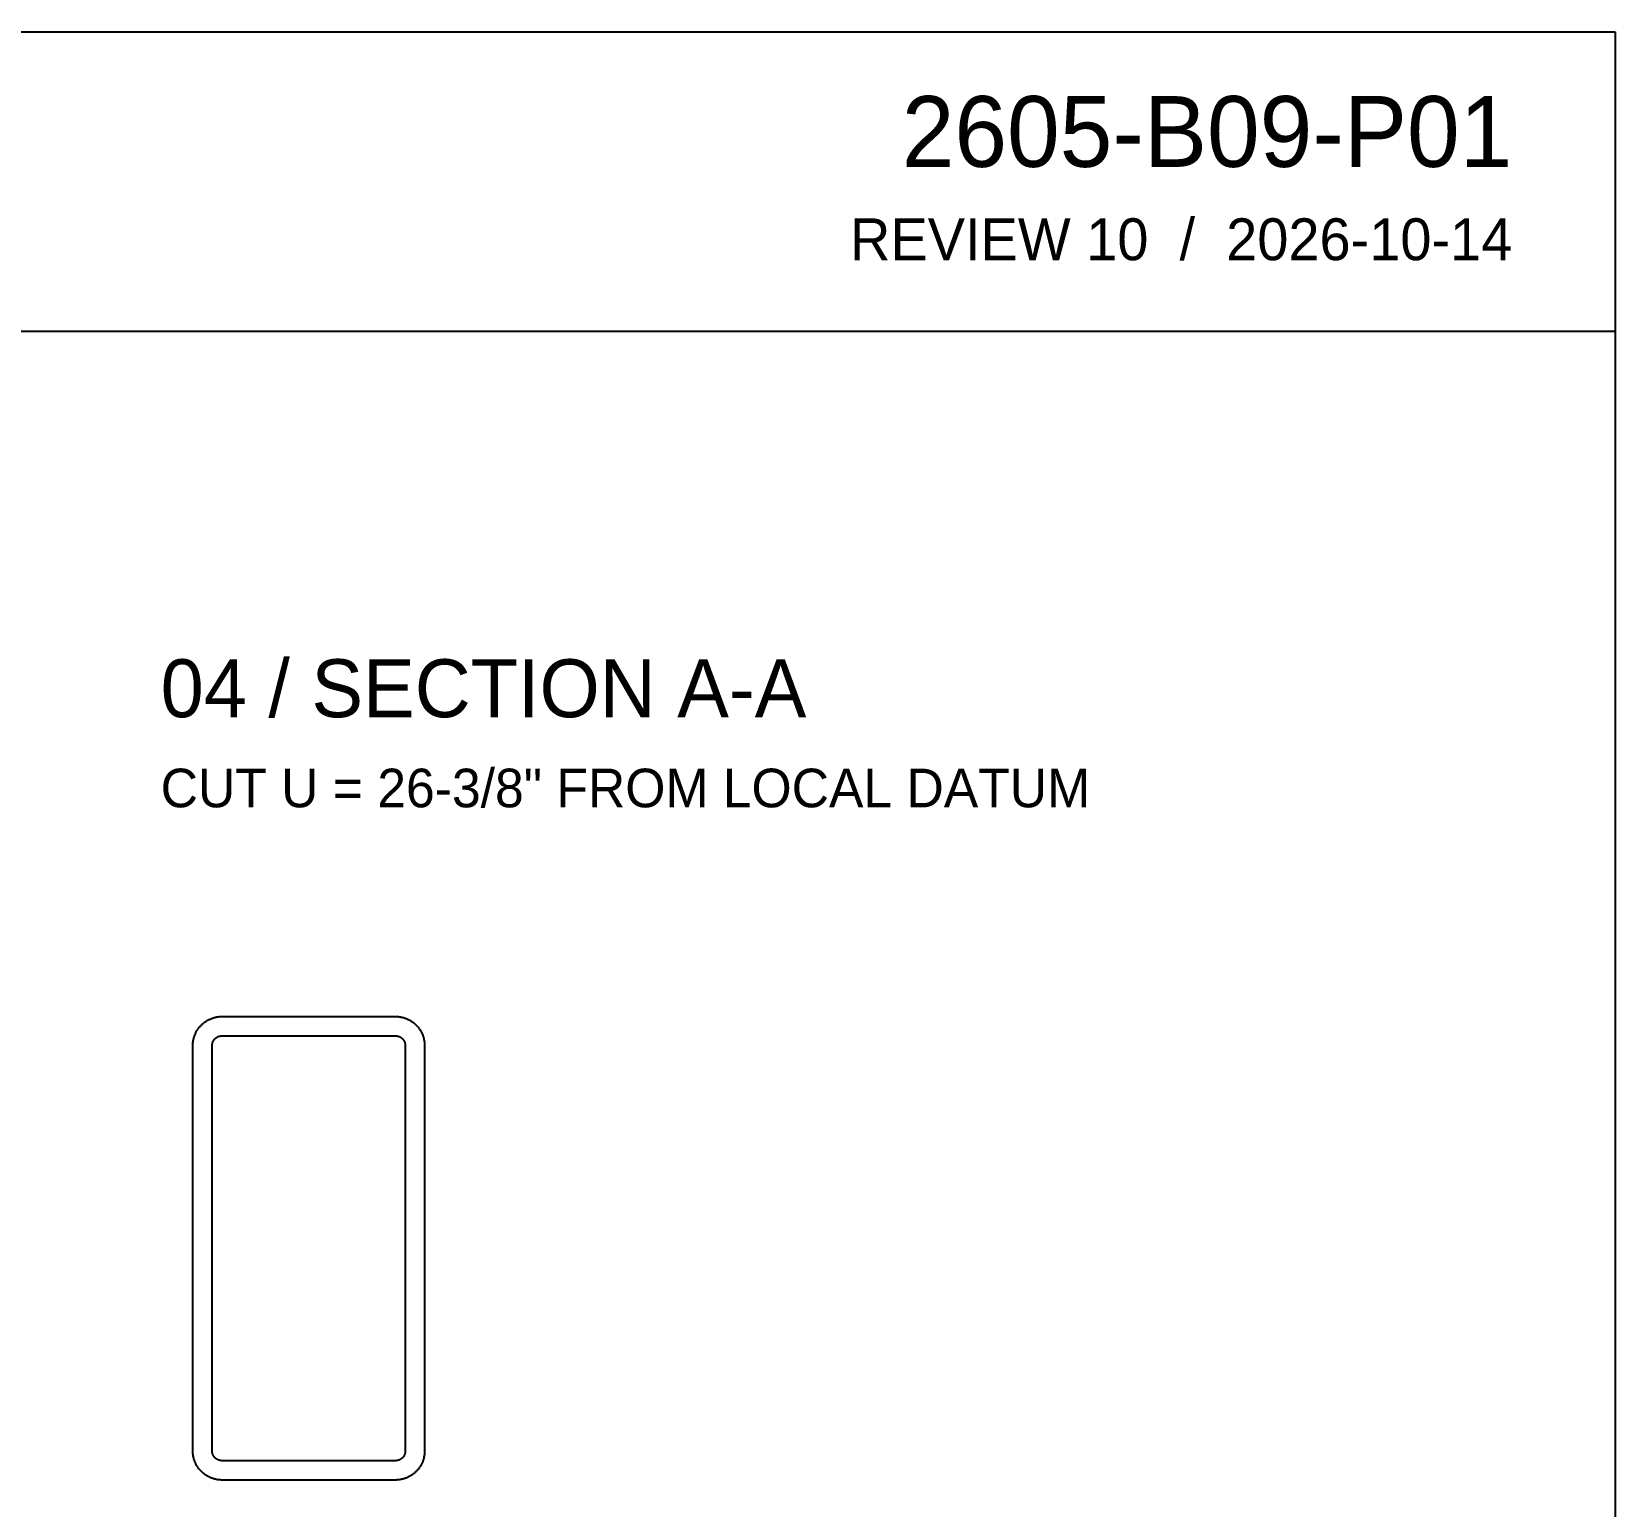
# Model space of a CAD drawing. Header units: inches. Extents: x 1.4 to 100.6, y 1.4 to 64.6.
# Drawn here: x 80.08 to 100.58, y 45.49 to 64.58 of the extents above; entities that cross this region are included whole.
import ezdxf
from ezdxf.enums import TextEntityAlignment as Align

# ---------------------------------------------------------------- set-up
doc = ezdxf.new("R2010")
doc.units = ezdxf.units.IN
doc.header["$MEASUREMENT"] = 0

msp = doc.modelspace()

# ---------------------------------------------------------------- linework, layer by layer
at = {"layer": 'OUTLINE'}
for p, q in [((1.417, 64.583), (100.583, 64.583)), ((100.583, 64.583), (100.583, 1.417)), ((1.417, 60.708), (100.583, 60.708)), ((82.23, 51.667), (82.235, 51.674)), ((82.235, 51.674), (82.24, 51.682)), ((82.24, 51.682), (82.246, 51.689)), ((82.246, 51.689), (82.252, 51.696)), ((82.252, 51.696), (82.258, 51.703)), ((82.258, 51.703), (82.264, 51.71)), ((82.264, 51.71), (82.27, 51.717)), ((82.27, 51.717), (82.277, 51.723)), ((82.277, 51.723), (82.283, 51.73)), ((82.283, 51.73), (82.29, 51.736)), ((82.29, 51.736), (82.297, 51.742)), ((82.297, 51.742), (82.304, 51.748)), ((82.304, 51.748), (82.311, 51.754)), ((82.311, 51.754), (82.318, 51.76)), ((82.318, 51.76), (82.326, 51.765)), ((82.326, 51.765), (82.333, 51.77)), ((82.333, 51.77), (82.341, 51.775)), ((82.341, 51.775), (82.349, 51.78)), ((82.349, 51.78), (82.357, 51.785)), ((82.357, 51.785), (82.365, 51.789)), ((82.365, 51.789), (82.373, 51.793)), ((82.373, 51.793), (82.381, 51.797)), ((82.381, 51.797), (82.39, 51.801)), ((82.39, 51.801), (82.398, 51.805)), ((82.398, 51.805), (82.407, 51.808)), ((82.407, 51.808), (82.415, 51.811)), ((82.415, 51.811), (82.424, 51.814)), ((82.424, 51.814), (82.433, 51.817)), ((82.433, 51.817), (82.442, 51.82)), ((82.442, 51.82), (82.451, 51.822)), ((82.451, 51.822), (82.46, 51.824)), ((82.46, 51.824), (82.469, 51.826)), ((82.469, 51.826), (82.478, 51.828)), ((82.478, 51.828), (82.487, 51.829)), ((82.487, 51.829), (82.496, 51.831)), ((82.496, 51.831), (82.505, 51.832)), ((82.505, 51.832), (82.514, 51.832)), ((82.514, 51.832), (82.523, 51.833)), ((82.523, 51.833), (82.532, 51.833)), ((82.532, 51.833), (82.542, 51.833)), ((82.542, 51.833), (84.792, 51.833)), ((84.792, 51.833), (84.801, 51.833)), ((84.801, 51.833), (84.81, 51.833)), ((84.81, 51.833), (84.819, 51.832)), ((84.819, 51.832), (84.828, 51.832)), ((84.828, 51.832), (84.838, 51.831)), ((84.838, 51.831), (84.847, 51.829)), ((84.847, 51.829), (84.856, 51.828)), ((84.856, 51.828), (84.865, 51.826)), ((84.865, 51.826), (84.874, 51.824)), ((84.874, 51.824), (84.883, 51.822)), ((84.883, 51.822), (84.892, 51.82)), ((84.892, 51.82), (84.901, 51.817)), ((84.901, 51.817), (84.909, 51.814)), ((84.909, 51.814), (84.918, 51.811)), ((84.918, 51.811), (84.927, 51.808)), ((84.927, 51.808), (84.935, 51.805)), ((84.935, 51.805), (84.944, 51.801)), ((84.944, 51.801), (84.952, 51.797)), ((84.952, 51.797), (84.96, 51.793)), ((84.96, 51.793), (84.968, 51.789)), ((84.968, 51.789), (84.977, 51.785)), ((84.977, 51.785), (84.984, 51.78)), ((84.984, 51.78), (84.992, 51.775)), ((84.992, 51.775), (85, 51.77)), ((85, 51.77), (85.008, 51.765)), ((85.008, 51.765), (85.015, 51.76)), ((85.015, 51.76), (85.022, 51.754)), ((85.022, 51.754), (85.03, 51.748)), ((85.03, 51.748), (85.037, 51.742)), ((85.037, 51.742), (85.044, 51.736)), ((85.044, 51.736), (85.05, 51.73)), ((85.05, 51.73), (85.057, 51.723)), ((85.057, 51.723), (85.063, 51.717)), ((85.063, 51.717), (85.07, 51.71)), ((85.07, 51.71), (85.076, 51.703)), ((85.076, 51.703), (85.082, 51.696)), ((85.082, 51.696), (85.087, 51.689)), ((85.087, 51.689), (85.093, 51.682)), ((85.093, 51.682), (85.098, 51.674)), ((85.098, 51.674), (85.103, 51.667)), ((82.167, 51.477), (82.168, 51.486)), ((82.167, 51.468), (82.167, 51.477)), ((82.167, 51.458), (82.167, 51.468)), ((82.168, 51.495), (82.169, 51.504)), ((82.168, 51.486), (82.168, 51.495)), ((82.169, 51.504), (82.171, 51.513)), ((82.171, 51.513), (82.172, 51.522)), ((82.172, 51.522), (82.174, 51.531)), ((82.174, 51.531), (82.176, 51.54)), ((82.176, 51.54), (82.178, 51.549)), ((82.178, 51.549), (82.18, 51.558)), ((82.18, 51.558), (82.183, 51.567)), ((82.183, 51.567), (82.186, 51.576)), ((82.186, 51.576), (82.189, 51.585)), ((82.189, 51.585), (82.192, 51.593)), ((82.192, 51.593), (82.195, 51.602)), ((82.195, 51.602), (82.199, 51.61)), ((82.199, 51.61), (82.203, 51.619)), ((82.203, 51.619), (82.207, 51.627)), ((82.207, 51.627), (82.211, 51.635)), ((82.211, 51.635), (82.215, 51.643)), ((82.215, 51.643), (82.22, 51.651)), ((82.22, 51.651), (82.225, 51.659)), ((82.225, 51.659), (82.23, 51.667)), ((82.417, 51.471), (82.418, 51.474)), ((82.417, 51.468), (82.417, 51.471)), ((82.417, 51.464), (82.417, 51.468)), ((82.417, 51.461), (82.417, 51.464)), ((82.418, 51.477), (82.419, 51.48)), ((82.418, 51.474), (82.418, 51.477)), ((82.419, 51.483), (82.42, 51.486)), ((82.419, 51.48), (82.419, 51.483)), ((82.42, 51.489), (82.421, 51.492)), ((82.42, 51.486), (82.42, 51.489)), ((82.421, 51.492), (82.422, 51.495)), ((82.422, 51.495), (82.423, 51.498)), ((82.423, 51.498), (82.424, 51.5)), ((82.424, 51.5), (82.425, 51.503)), ((82.425, 51.503), (82.426, 51.506)), ((82.426, 51.506), (82.427, 51.509)), ((82.427, 51.509), (82.429, 51.512)), ((82.429, 51.512), (82.43, 51.515)), ((82.43, 51.515), (82.431, 51.517)), ((82.431, 51.517), (82.433, 51.52)), ((82.433, 51.52), (82.434, 51.523)), ((82.434, 51.523), (82.436, 51.525)), ((82.436, 51.525), (82.438, 51.528)), ((82.438, 51.528), (82.439, 51.53)), ((82.439, 51.53), (82.441, 51.533)), ((82.441, 51.533), (82.443, 51.535)), ((82.443, 51.535), (82.445, 51.538)), ((82.445, 51.538), (82.447, 51.54)), ((82.447, 51.54), (82.449, 51.542)), ((82.449, 51.542), (82.451, 51.545)), ((82.451, 51.545), (82.453, 51.547)), ((82.453, 51.547), (82.455, 51.549)), ((82.455, 51.549), (82.458, 51.551)), ((82.458, 51.551), (82.46, 51.553)), ((82.46, 51.553), (82.462, 51.555)), ((82.462, 51.555), (82.465, 51.557)), ((82.465, 51.557), (82.467, 51.559)), ((82.467, 51.559), (82.47, 51.561)), ((82.47, 51.561), (82.472, 51.562)), ((82.472, 51.562), (82.475, 51.564)), ((82.475, 51.564), (82.477, 51.566)), ((82.477, 51.566), (82.48, 51.567)), ((82.48, 51.567), (82.483, 51.569)), ((82.483, 51.569), (82.485, 51.57)), ((82.485, 51.57), (82.488, 51.571)), ((82.488, 51.571), (82.491, 51.573)), ((82.491, 51.573), (82.494, 51.574)), ((82.494, 51.574), (82.497, 51.575)), ((82.497, 51.575), (82.5, 51.576)), ((82.5, 51.576), (82.502, 51.577)), ((82.502, 51.577), (82.505, 51.578)), ((82.505, 51.578), (82.508, 51.579)), ((82.508, 51.579), (82.511, 51.58)), ((82.511, 51.58), (82.514, 51.58)), ((82.514, 51.58), (82.517, 51.581)), ((82.517, 51.581), (82.52, 51.581)), ((82.52, 51.581), (82.523, 51.582)), ((82.523, 51.582), (82.526, 51.582)), ((82.526, 51.582), (82.529, 51.583)), ((82.529, 51.583), (82.532, 51.583)), ((82.532, 51.583), (82.536, 51.583)), ((82.536, 51.583), (82.539, 51.583)), ((82.539, 51.583), (82.542, 51.583)), ((82.542, 51.583), (84.792, 51.583)), ((84.792, 51.583), (84.795, 51.583)), ((84.795, 51.583), (84.798, 51.583)), ((84.798, 51.583), (84.801, 51.583)), ((84.801, 51.583), (84.804, 51.583)), ((84.804, 51.583), (84.807, 51.582)), ((84.807, 51.582), (84.81, 51.582)), ((84.81, 51.582), (84.813, 51.581)), ((84.813, 51.581), (84.816, 51.581)), ((84.816, 51.581), (84.819, 51.58)), ((84.819, 51.58), (84.822, 51.58)), ((84.822, 51.58), (84.825, 51.579)), ((84.825, 51.579), (84.828, 51.578)), ((84.828, 51.578), (84.831, 51.577)), ((84.831, 51.577), (84.834, 51.576)), ((84.834, 51.576), (84.837, 51.575)), ((84.837, 51.575), (84.84, 51.574)), ((84.84, 51.574), (84.842, 51.573)), ((84.842, 51.573), (84.845, 51.571)), ((84.845, 51.571), (84.848, 51.57)), ((84.848, 51.57), (84.851, 51.569)), ((84.851, 51.569), (84.853, 51.567)), ((84.853, 51.567), (84.856, 51.566)), ((84.856, 51.566), (84.859, 51.564)), ((84.859, 51.564), (84.861, 51.562)), ((84.861, 51.562), (84.864, 51.561)), ((84.864, 51.561), (84.866, 51.559)), ((84.866, 51.559), (84.869, 51.557)), ((84.869, 51.557), (84.871, 51.555)), ((84.871, 51.555), (84.873, 51.553)), ((84.873, 51.553), (84.876, 51.551)), ((84.876, 51.551), (84.878, 51.549)), ((84.878, 51.549), (84.88, 51.547)), ((84.88, 51.547), (84.882, 51.545)), ((84.882, 51.545), (84.884, 51.542)), ((84.884, 51.542), (84.886, 51.54)), ((84.886, 51.54), (84.888, 51.538)), ((84.888, 51.538), (84.89, 51.535)), ((84.89, 51.535), (84.892, 51.533)), ((84.892, 51.533), (84.894, 51.53)), ((84.894, 51.53), (84.896, 51.528)), ((84.896, 51.528), (84.897, 51.525)), ((84.897, 51.525), (84.899, 51.523)), ((84.899, 51.523), (84.9, 51.52)), ((84.9, 51.52), (84.902, 51.517)), ((84.902, 51.517), (84.903, 51.515)), ((84.903, 51.515), (84.905, 51.512)), ((84.905, 51.512), (84.906, 51.509)), ((84.906, 51.509), (84.907, 51.506)), ((84.907, 51.506), (84.908, 51.503)), ((84.908, 51.503), (84.909, 51.5)), ((84.909, 51.5), (84.91, 51.498)), ((84.91, 51.498), (84.911, 51.495)), ((84.911, 51.495), (84.912, 51.492)), ((84.912, 51.492), (84.913, 51.489)), ((84.913, 51.489), (84.914, 51.486)), ((84.914, 51.486), (84.914, 51.483)), ((84.914, 51.483), (84.915, 51.48)), ((84.915, 51.48), (84.915, 51.477)), ((84.915, 51.477), (84.916, 51.474)), ((84.916, 51.474), (84.916, 51.471)), ((84.916, 51.471), (84.916, 51.468)), ((84.916, 51.468), (84.917, 51.464)), ((84.917, 51.464), (84.917, 51.461)), ((85.103, 51.667), (85.108, 51.659)), ((85.108, 51.659), (85.113, 51.651)), ((85.113, 51.651), (85.118, 51.643)), ((85.118, 51.643), (85.122, 51.635)), ((85.122, 51.635), (85.127, 51.627)), ((85.127, 51.627), (85.131, 51.619)), ((85.131, 51.619), (85.134, 51.61)), ((85.134, 51.61), (85.138, 51.602)), ((85.138, 51.602), (85.142, 51.593)), ((85.142, 51.593), (85.145, 51.585)), ((85.145, 51.585), (85.148, 51.576)), ((85.148, 51.576), (85.151, 51.567)), ((85.151, 51.567), (85.153, 51.558)), ((85.153, 51.558), (85.155, 51.549)), ((85.155, 51.549), (85.158, 51.54)), ((85.158, 51.54), (85.159, 51.531)), ((85.159, 51.531), (85.161, 51.522)), ((85.161, 51.522), (85.163, 51.513)), ((85.163, 51.513), (85.164, 51.504)), ((85.164, 51.504), (85.165, 51.495)), ((85.165, 51.495), (85.166, 51.486)), ((85.166, 51.486), (85.166, 51.477)), ((85.166, 51.477), (85.167, 51.468)), ((85.167, 51.468), (85.167, 51.458)), ((82.167, 46.208), (82.167, 51.458)), ((82.417, 51.458), (82.417, 51.461)), ((82.417, 46.208), (82.417, 51.458)), ((84.917, 51.461), (84.917, 51.458)), ((84.917, 51.458), (84.917, 46.208)), ((85.167, 51.458), (85.167, 46.208)), ((82.167, 46.199), (82.167, 46.208)), ((82.167, 46.19), (82.167, 46.199)), ((82.168, 46.181), (82.167, 46.19)), ((82.168, 46.172), (82.168, 46.181)), ((82.169, 46.162), (82.168, 46.172)), ((82.171, 46.153), (82.169, 46.162)), ((82.172, 46.144), (82.171, 46.153)), ((82.174, 46.135), (82.172, 46.144)), ((82.176, 46.126), (82.174, 46.135)), ((82.417, 46.205), (82.417, 46.208)), ((82.417, 46.202), (82.417, 46.205)), ((82.417, 46.199), (82.417, 46.202)), ((82.417, 46.196), (82.417, 46.199)), ((82.418, 46.193), (82.417, 46.196)), ((82.418, 46.19), (82.418, 46.193)), ((82.419, 46.187), (82.418, 46.19)), ((82.419, 46.184), (82.419, 46.187)), ((82.42, 46.181), (82.419, 46.184)), ((82.42, 46.178), (82.42, 46.181)), ((82.421, 46.175), (82.42, 46.178)), ((82.422, 46.172), (82.421, 46.175)), ((82.423, 46.169), (82.422, 46.172)), ((82.424, 46.166), (82.423, 46.169)), ((82.425, 46.163), (82.424, 46.166)), ((82.426, 46.16), (82.425, 46.163)), ((82.427, 46.158), (82.426, 46.16)), ((82.429, 46.155), (82.427, 46.158)), ((82.43, 46.152), (82.429, 46.155)), ((82.431, 46.149), (82.43, 46.152)), ((82.433, 46.147), (82.431, 46.149)), ((82.434, 46.144), (82.433, 46.147)), ((82.436, 46.141), (82.434, 46.144)), ((82.438, 46.139), (82.436, 46.141)), ((82.439, 46.136), (82.438, 46.139)), ((82.441, 46.134), (82.439, 46.136)), ((82.443, 46.131), (82.441, 46.134)), ((84.892, 46.134), (84.89, 46.131)), ((84.894, 46.136), (84.892, 46.134)), ((84.896, 46.139), (84.894, 46.136)), ((84.897, 46.141), (84.896, 46.139)), ((84.899, 46.144), (84.897, 46.141)), ((84.9, 46.147), (84.899, 46.144)), ((84.902, 46.149), (84.9, 46.147)), ((84.903, 46.152), (84.902, 46.149)), ((84.905, 46.155), (84.903, 46.152)), ((84.906, 46.158), (84.905, 46.155)), ((84.907, 46.16), (84.906, 46.158)), ((84.908, 46.163), (84.907, 46.16)), ((84.909, 46.166), (84.908, 46.163)), ((84.91, 46.169), (84.909, 46.166)), ((84.911, 46.172), (84.91, 46.169)), ((84.912, 46.175), (84.911, 46.172)), ((84.913, 46.178), (84.912, 46.175)), ((84.914, 46.181), (84.913, 46.178)), ((84.915, 46.187), (84.914, 46.184)), ((84.914, 46.184), (84.914, 46.181)), ((84.916, 46.193), (84.915, 46.19)), ((84.915, 46.19), (84.915, 46.187)), ((84.917, 46.202), (84.916, 46.199)), ((84.916, 46.199), (84.916, 46.196)), ((84.916, 46.196), (84.916, 46.193)), ((84.917, 46.208), (84.917, 46.205)), ((84.917, 46.205), (84.917, 46.202)), ((85.159, 46.135), (85.158, 46.126)), ((85.161, 46.144), (85.159, 46.135)), ((85.163, 46.153), (85.161, 46.144)), ((85.164, 46.162), (85.163, 46.153)), ((85.165, 46.172), (85.164, 46.162)), ((85.166, 46.181), (85.165, 46.172)), ((85.167, 46.199), (85.166, 46.19)), ((85.166, 46.19), (85.166, 46.181)), ((85.167, 46.208), (85.167, 46.199)), ((82.178, 46.117), (82.176, 46.126)), ((82.18, 46.108), (82.178, 46.117)), ((82.183, 46.099), (82.18, 46.108)), ((82.186, 46.091), (82.183, 46.099)), ((82.189, 46.082), (82.186, 46.091)), ((82.192, 46.073), (82.189, 46.082)), ((82.195, 46.065), (82.192, 46.073)), ((82.199, 46.056), (82.195, 46.065)), ((82.203, 46.048), (82.199, 46.056)), ((82.207, 46.04), (82.203, 46.048)), ((82.211, 46.032), (82.207, 46.04)), ((82.215, 46.023), (82.211, 46.032)), ((82.22, 46.016), (82.215, 46.023)), ((82.225, 46.008), (82.22, 46.016)), ((82.23, 46), (82.225, 46.008)), ((82.235, 45.992), (82.23, 46)), ((82.24, 45.985), (82.235, 45.992)), ((82.246, 45.978), (82.24, 45.985)), ((82.252, 45.97), (82.246, 45.978)), ((82.258, 45.963), (82.252, 45.97)), ((82.264, 45.956), (82.258, 45.963)), ((82.27, 45.95), (82.264, 45.956)), ((82.277, 45.943), (82.27, 45.95)), ((82.283, 45.937), (82.277, 45.943)), ((82.29, 45.93), (82.283, 45.937)), ((82.297, 45.924), (82.29, 45.93)), ((82.445, 46.129), (82.443, 46.131)), ((82.447, 46.127), (82.445, 46.129)), ((82.449, 46.124), (82.447, 46.127)), ((82.451, 46.122), (82.449, 46.124)), ((82.453, 46.12), (82.451, 46.122)), ((82.455, 46.118), (82.453, 46.12)), ((82.458, 46.116), (82.455, 46.118)), ((82.46, 46.114), (82.458, 46.116)), ((82.462, 46.112), (82.46, 46.114)), ((82.465, 46.11), (82.462, 46.112)), ((82.467, 46.108), (82.465, 46.11)), ((82.47, 46.106), (82.467, 46.108)), ((82.472, 46.104), (82.47, 46.106)), ((82.475, 46.103), (82.472, 46.104)), ((82.477, 46.101), (82.475, 46.103)), ((82.48, 46.1), (82.477, 46.101)), ((82.483, 46.098), (82.48, 46.1)), ((82.485, 46.097), (82.483, 46.098)), ((82.488, 46.095), (82.485, 46.097)), ((82.491, 46.094), (82.488, 46.095)), ((82.494, 46.093), (82.491, 46.094)), ((82.497, 46.092), (82.494, 46.093)), ((82.5, 46.091), (82.497, 46.092)), ((82.502, 46.09), (82.5, 46.091)), ((82.505, 46.089), (82.502, 46.09)), ((82.508, 46.088), (82.505, 46.089)), ((82.511, 46.087), (82.508, 46.088)), ((82.514, 46.086), (82.511, 46.087)), ((82.517, 46.086), (82.514, 46.086)), ((82.52, 46.085), (82.517, 46.086)), ((82.523, 46.085), (82.52, 46.085)), ((82.526, 46.084), (82.523, 46.085)), ((82.529, 46.084), (82.526, 46.084)), ((82.532, 46.084), (82.529, 46.084)), ((82.536, 46.083), (82.532, 46.084)), ((82.539, 46.083), (82.536, 46.083)), ((82.542, 46.083), (82.539, 46.083)), ((84.792, 46.083), (82.542, 46.083)), ((84.795, 46.083), (84.792, 46.083)), ((84.798, 46.083), (84.795, 46.083)), ((84.801, 46.084), (84.798, 46.083)), ((84.804, 46.084), (84.801, 46.084)), ((84.807, 46.084), (84.804, 46.084)), ((84.81, 46.085), (84.807, 46.084)), ((84.813, 46.085), (84.81, 46.085)), ((84.816, 46.086), (84.813, 46.085)), ((84.819, 46.086), (84.816, 46.086)), ((84.822, 46.087), (84.819, 46.086)), ((84.825, 46.088), (84.822, 46.087)), ((84.828, 46.089), (84.825, 46.088)), ((84.831, 46.09), (84.828, 46.089)), ((84.834, 46.091), (84.831, 46.09)), ((84.837, 46.092), (84.834, 46.091)), ((84.84, 46.093), (84.837, 46.092)), ((84.842, 46.094), (84.84, 46.093)), ((84.845, 46.095), (84.842, 46.094)), ((84.848, 46.097), (84.845, 46.095)), ((84.851, 46.098), (84.848, 46.097)), ((84.853, 46.1), (84.851, 46.098)), ((84.856, 46.101), (84.853, 46.1)), ((84.859, 46.103), (84.856, 46.101)), ((84.861, 46.104), (84.859, 46.103)), ((84.864, 46.106), (84.861, 46.104)), ((84.866, 46.108), (84.864, 46.106)), ((84.869, 46.11), (84.866, 46.108)), ((84.871, 46.112), (84.869, 46.11)), ((84.873, 46.114), (84.871, 46.112)), ((84.876, 46.116), (84.873, 46.114)), ((84.878, 46.118), (84.876, 46.116)), ((84.88, 46.12), (84.878, 46.118)), ((84.882, 46.122), (84.88, 46.12)), ((84.884, 46.124), (84.882, 46.122)), ((84.886, 46.127), (84.884, 46.124)), ((84.888, 46.129), (84.886, 46.127)), ((84.89, 46.131), (84.888, 46.129)), ((85.044, 45.93), (85.037, 45.924)), ((85.05, 45.937), (85.044, 45.93)), ((85.057, 45.943), (85.05, 45.937)), ((85.063, 45.95), (85.057, 45.943)), ((85.07, 45.956), (85.063, 45.95)), ((85.076, 45.963), (85.07, 45.956)), ((85.082, 45.97), (85.076, 45.963)), ((85.087, 45.978), (85.082, 45.97)), ((85.093, 45.985), (85.087, 45.978)), ((85.098, 45.992), (85.093, 45.985)), ((85.103, 46), (85.098, 45.992)), ((85.108, 46.008), (85.103, 46)), ((85.113, 46.016), (85.108, 46.008)), ((85.118, 46.023), (85.113, 46.016)), ((85.122, 46.032), (85.118, 46.023)), ((85.127, 46.04), (85.122, 46.032)), ((85.131, 46.048), (85.127, 46.04)), ((85.134, 46.056), (85.131, 46.048)), ((85.138, 46.065), (85.134, 46.056)), ((85.142, 46.073), (85.138, 46.065)), ((85.145, 46.082), (85.142, 46.073)), ((85.148, 46.091), (85.145, 46.082)), ((85.151, 46.099), (85.148, 46.091)), ((85.153, 46.108), (85.151, 46.099)), ((85.155, 46.117), (85.153, 46.108)), ((85.158, 46.126), (85.155, 46.117)), ((82.304, 45.918), (82.297, 45.924)), ((82.311, 45.913), (82.304, 45.918)), ((82.318, 45.907), (82.311, 45.913)), ((82.326, 45.902), (82.318, 45.907)), ((82.333, 45.897), (82.326, 45.902)), ((82.341, 45.892), (82.333, 45.897)), ((82.349, 45.887), (82.341, 45.892)), ((82.357, 45.882), (82.349, 45.887)), ((82.365, 45.878), (82.357, 45.882)), ((82.373, 45.873), (82.365, 45.878)), ((82.381, 45.869), (82.373, 45.873)), ((82.39, 45.866), (82.381, 45.869)), ((82.398, 45.862), (82.39, 45.866)), ((82.407, 45.858), (82.398, 45.862)), ((82.415, 45.855), (82.407, 45.858)), ((82.424, 45.852), (82.415, 45.855)), ((82.433, 45.849), (82.424, 45.852)), ((82.442, 45.847), (82.433, 45.849)), ((82.451, 45.845), (82.442, 45.847)), ((82.46, 45.842), (82.451, 45.845)), ((82.469, 45.841), (82.46, 45.842)), ((82.478, 45.839), (82.469, 45.841)), ((82.487, 45.837), (82.478, 45.839)), ((82.496, 45.836), (82.487, 45.837)), ((82.505, 45.835), (82.496, 45.836)), ((82.514, 45.834), (82.505, 45.835)), ((82.523, 45.834), (82.514, 45.834)), ((82.532, 45.833), (82.523, 45.834)), ((82.542, 45.833), (82.532, 45.833)), ((84.792, 45.833), (82.542, 45.833)), ((84.801, 45.833), (84.792, 45.833)), ((84.81, 45.834), (84.801, 45.833)), ((84.819, 45.834), (84.81, 45.834)), ((84.828, 45.835), (84.819, 45.834)), ((84.838, 45.836), (84.828, 45.835)), ((84.847, 45.837), (84.838, 45.836)), ((84.856, 45.839), (84.847, 45.837)), ((84.865, 45.841), (84.856, 45.839)), ((84.874, 45.842), (84.865, 45.841)), ((84.883, 45.845), (84.874, 45.842)), ((84.892, 45.847), (84.883, 45.845)), ((84.901, 45.849), (84.892, 45.847)), ((84.909, 45.852), (84.901, 45.849)), ((84.918, 45.855), (84.909, 45.852)), ((84.927, 45.858), (84.918, 45.855)), ((84.935, 45.862), (84.927, 45.858)), ((84.944, 45.866), (84.935, 45.862)), ((84.952, 45.869), (84.944, 45.866)), ((84.96, 45.873), (84.952, 45.869)), ((84.968, 45.878), (84.96, 45.873)), ((84.977, 45.882), (84.968, 45.878)), ((84.984, 45.887), (84.977, 45.882)), ((84.992, 45.892), (84.984, 45.887)), ((85, 45.897), (84.992, 45.892)), ((85.008, 45.902), (85, 45.897)), ((85.015, 45.907), (85.008, 45.902)), ((85.022, 45.913), (85.015, 45.907)), ((85.03, 45.918), (85.022, 45.913)), ((85.037, 45.924), (85.03, 45.918))]:
    msp.add_line(p, q, dxfattribs=at)

# ---------------------------------------------------------------- texts
at = {"layer": 'ANNOTATION'}
for s, height, p in [('2605-B09-P01', 0.91667, (99.25, 62.833)), ('REVIEW 10  /  2026-10-14', 0.54167, (99.25, 61.625))]:
    msp.add_text(s, height=height, dxfattribs=at).set_placement(p, align=Align.RIGHT)
for s, height, p in [('04 / SECTION A-A', 0.75, (81.75, 55.708)), ('CUT U = 26-3/8" FROM LOCAL DATUM', 0.5, (81.75, 54.542))]:
    msp.add_text(s, height=height, dxfattribs=at).set_placement(p)

doc.saveas('drawing.dxf')
